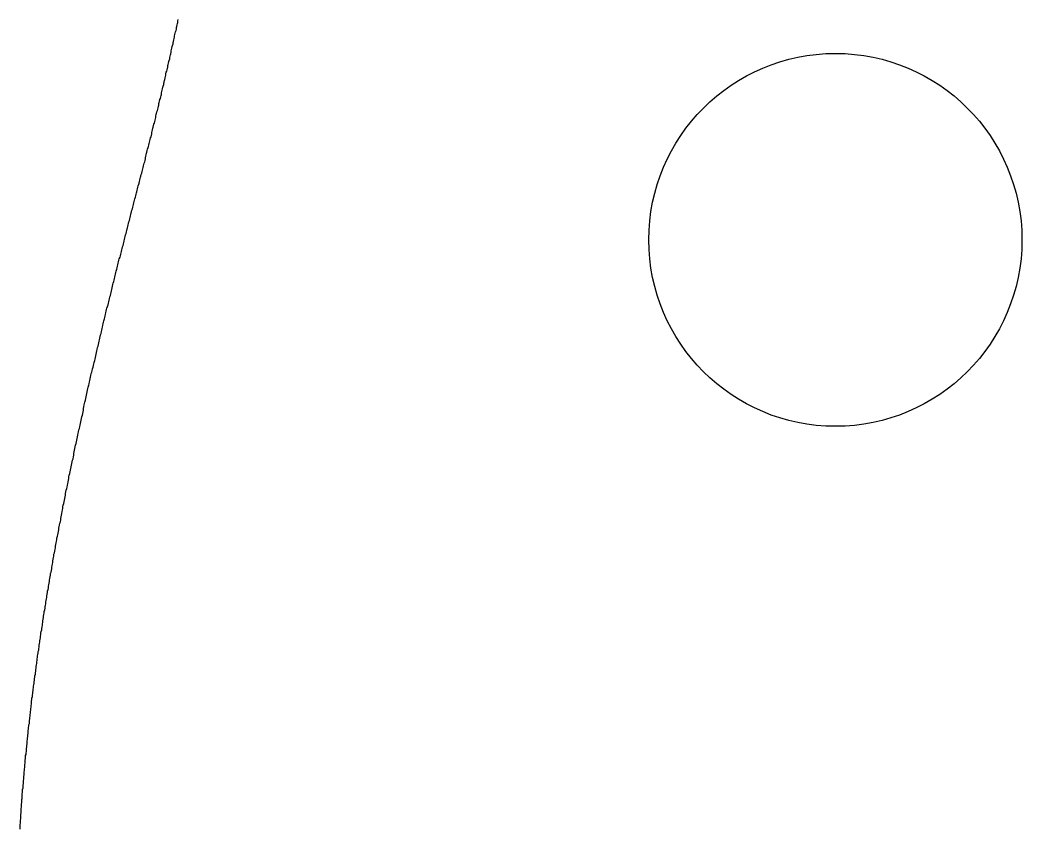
# Model space of a CAD drawing. Header units: millimetres. Extents: x 35 to 605, y 64 to 964.
# Drawn here: x 251.64 to 278.49, y 563.24 to 584.93 of the extents above; entities that cross this region are included whole.
import ezdxf

# ---------------------------------------------------------------- set-up
doc = ezdxf.new("R2010")
doc.units = ezdxf.units.MM
doc.layers.add('RANGO', color=6, linetype='Continuous')

msp = doc.modelspace()

# ---------------------------------------------------------------- linework, layer by layer
msp.add_polyline3d([(251.637, 563.238, 0), (251.637, 563.278, 0), (251.637, 563.318, 0), (251.637, 563.358, 0), (251.647, 563.398, 0), (251.647, 563.438, 0), (251.647, 563.478, 0), (251.657, 563.508, 0), (251.657, 563.548, 0), (251.657, 563.588, 0), (251.657, 563.628, 0), (251.667, 563.668, 0), (251.667, 563.708, 0), (251.667, 563.748, 0), (251.667, 563.788, 0), (251.677, 563.828, 0), (251.677, 563.868, 0), (251.677, 563.908, 0), (251.687, 563.948, 0), (251.687, 563.988, 0), (251.687, 564.028, 0), (251.697, 564.058, 0), (251.697, 564.098, 0), (251.697, 564.138, 0), (251.697, 564.178, 0), (251.707, 564.218, 0), (251.707, 564.258, 0), (251.707, 564.298, 0), (251.717, 564.338, 0), (251.717, 564.378, 0), (251.717, 564.418, 0), (251.727, 564.458, 0), (251.727, 564.498, 0), (251.727, 564.538, 0), (251.737, 564.578, 0), (251.737, 564.618, 0), (251.737, 564.648, 0), (251.747, 564.688, 0), (251.747, 564.728, 0), (251.747, 564.768, 0), (251.757, 564.808, 0), (251.757, 564.848, 0), (251.767, 564.888, 0), (251.767, 564.928, 0), (251.767, 564.968, 0), (251.777, 565.008, 0), (251.777, 565.048, 0), (251.777, 565.088, 0), (251.787, 565.128, 0), (251.787, 565.168, 0), (251.787, 565.208, 0), (251.797, 565.238, 0), (251.797, 565.278, 0), (251.807, 565.318, 0), (251.807, 565.358, 0), (251.807, 565.398, 0), (251.817, 565.438, 0), (251.817, 565.478, 0), (251.827, 565.518, 0), (251.827, 565.558, 0), (251.827, 565.598, 0), (251.837, 565.638, 0), (251.837, 565.678, 0), (251.847, 565.718, 0), (251.847, 565.758, 0), (251.857, 565.798, 0), (251.857, 565.838, 0), (251.857, 565.878, 0), (251.867, 565.918, 0), (251.867, 565.958, 0), (251.877, 565.998, 0), (251.877, 566.028, 0), (251.887, 566.068, 0), (251.887, 566.108, 0), (251.887, 566.148, 0), (251.897, 566.188, 0), (251.897, 566.228, 0), (251.907, 566.268, 0), (251.907, 566.308, 0), (251.917, 566.348, 0), (251.917, 566.388, 0), (251.927, 566.428, 0), (251.927, 566.468, 0), (251.937, 566.508, 0), (251.937, 566.548, 0), (251.947, 566.588, 0), (251.947, 566.628, 0), (251.947, 566.668, 0), (251.957, 566.708, 0), (251.957, 566.748, 0), (251.967, 566.788, 0), (251.967, 566.828, 0), (251.977, 566.868, 0), (251.977, 566.908, 0), (251.987, 566.948, 0), (251.987, 566.988, 0), (251.997, 567.028, 0), (251.997, 567.068, 0), (252.007, 567.108, 0), (252.017, 567.148, 0), (252.017, 567.188, 0), (252.027, 567.228, 0), (252.027, 567.268, 0), (252.037, 567.308, 0), (252.037, 567.348, 0), (252.047, 567.388, 0), (252.047, 567.428, 0), (252.057, 567.468, 0), (252.057, 567.508, 0), (252.067, 567.558, 0), (252.067, 567.598, 0), (252.077, 567.638, 0), (252.087, 567.678, 0), (252.087, 567.718, 0), (252.097, 567.758, 0), (252.097, 567.798, 0), (252.107, 567.838, 0), (252.107, 567.878, 0), (252.117, 567.918, 0), (252.127, 567.958, 0), (252.127, 567.998, 0), (252.137, 568.038, 0), (252.137, 568.078, 0), (252.147, 568.118, 0), (252.147, 568.168, 0), (252.157, 568.208, 0), (252.167, 568.248, 0), (252.167, 568.288, 0), (252.177, 568.328, 0), (252.187, 568.368, 0), (252.187, 568.408, 0), (252.197, 568.448, 0), (252.197, 568.488, 0), (252.207, 568.538, 0), (252.217, 568.578, 0), (252.217, 568.618, 0), (252.227, 568.658, 0), (252.237, 568.698, 0), (252.237, 568.738, 0), (252.247, 568.778, 0), (252.247, 568.818, 0), (252.257, 568.868, 0), (252.267, 568.908, 0), (252.267, 568.948, 0), (252.277, 568.988, 0), (252.287, 569.028, 0), (252.287, 569.068, 0), (252.297, 569.118, 0), (252.307, 569.158, 0), (252.307, 569.198, 0), (252.317, 569.238, 0), (252.327, 569.278, 0), (252.327, 569.328, 0), (252.337, 569.368, 0), (252.347, 569.408, 0), (252.357, 569.448, 0), (252.357, 569.488, 0), (252.367, 569.538, 0), (252.377, 569.578, 0), (252.377, 569.618, 0), (252.387, 569.658, 0), (252.397, 569.708, 0), (252.397, 569.748, 0), (252.407, 569.788, 0), (252.417, 569.828, 0), (252.427, 569.878, 0), (252.427, 569.918, 0), (252.437, 569.958, 0), (252.447, 569.998, 0), (252.457, 570.048, 0), (252.457, 570.088, 0), (252.467, 570.128, 0), (252.477, 570.168, 0), (252.487, 570.218, 0), (252.487, 570.258, 0), (252.497, 570.298, 0), (252.507, 570.348, 0), (252.517, 570.388, 0), (252.517, 570.428, 0), (252.527, 570.478, 0), (252.537, 570.518, 0), (252.547, 570.558, 0), (252.547, 570.608, 0), (252.557, 570.648, 0), (252.567, 570.688, 0), (252.577, 570.738, 0), (252.587, 570.778, 0), (252.587, 570.818, 0), (252.597, 570.868, 0), (252.607, 570.908, 0), (252.617, 570.948, 0), (252.627, 570.998, 0), (252.627, 571.038, 0), (252.637, 571.088, 0), (252.647, 571.128, 0), (252.657, 571.168, 0), (252.667, 571.218, 0), (252.677, 571.258, 0), (252.677, 571.308, 0), (252.687, 571.348, 0), (252.697, 571.388, 0), (252.707, 571.438, 0), (252.717, 571.478, 0), (252.727, 571.528, 0), (252.727, 571.568, 0), (252.737, 571.608, 0), (252.747, 571.658, 0), (252.757, 571.698, 0), (252.767, 571.748, 0), (252.777, 571.788, 0), (252.787, 571.838, 0), (252.787, 571.878, 0), (252.797, 571.918, 0), (252.807, 571.968, 0), (252.817, 572.008, 0), (252.827, 572.058, 0), (252.837, 572.098, 0), (252.847, 572.148, 0), (252.857, 572.188, 0), (252.857, 572.238, 0), (252.867, 572.278, 0), (252.877, 572.328, 0), (252.887, 572.368, 0), (252.897, 572.408, 0), (252.907, 572.458, 0), (252.917, 572.498, 0), (252.927, 572.548, 0), (252.937, 572.588, 0), (252.947, 572.638, 0), (252.947, 572.678, 0), (252.957, 572.728, 0), (252.967, 572.768, 0), (252.977, 572.818, 0), (252.987, 572.858, 0), (252.997, 572.908, 0), (253.007, 572.948, 0), (253.017, 572.998, 0), (253.027, 573.038, 0), (253.037, 573.088, 0), (253.047, 573.128, 0), (253.057, 573.168, 0), (253.067, 573.218, 0), (253.077, 573.258, 0), (253.077, 573.308, 0), (253.087, 573.348, 0), (253.097, 573.398, 0), (253.107, 573.438, 0), (253.117, 573.488, 0), (253.127, 573.528, 0), (253.137, 573.578, 0), (253.147, 573.618, 0), (253.157, 573.668, 0), (253.167, 573.708, 0), (253.177, 573.758, 0), (253.187, 573.798, 0), (253.197, 573.848, 0), (253.207, 573.888, 0), (253.217, 573.938, 0), (253.227, 573.978, 0), (253.237, 574.028, 0), (253.247, 574.068, 0), (253.257, 574.108, 0), (253.267, 574.158, 0), (253.277, 574.198, 0), (253.287, 574.248, 0), (253.297, 574.288, 0), (253.307, 574.338, 0), (253.317, 574.378, 0), (253.327, 574.428, 0), (253.337, 574.468, 0), (253.337, 574.518, 0), (253.347, 574.558, 0), (253.357, 574.608, 0), (253.367, 574.648, 0), (253.377, 574.688, 0), (253.387, 574.738, 0), (253.397, 574.778, 0), (253.407, 574.828, 0), (253.417, 574.868, 0), (253.427, 574.918, 0), (253.437, 574.958, 0), (253.447, 575.008, 0), (253.457, 575.048, 0), (253.467, 575.088, 0), (253.477, 575.138, 0), (253.487, 575.178, 0), (253.497, 575.228, 0), (253.507, 575.268, 0), (253.517, 575.308, 0), (253.527, 575.358, 0), (253.537, 575.398, 0), (253.547, 575.448, 0), (253.557, 575.488, 0), (253.567, 575.528, 0), (253.577, 575.578, 0), (253.597, 575.618, 0), (253.607, 575.668, 0), (253.617, 575.708, 0), (253.627, 575.748, 0), (253.637, 575.798, 0), (253.647, 575.838, 0), (253.657, 575.878, 0), (253.667, 575.928, 0), (253.677, 575.968, 0), (253.687, 576.018, 0), (253.697, 576.058, 0), (253.707, 576.098, 0), (253.717, 576.148, 0), (253.727, 576.188, 0), (253.737, 576.228, 0), (253.747, 576.278, 0), (253.757, 576.318, 0), (253.767, 576.358, 0), (253.777, 576.398, 0), (253.787, 576.448, 0), (253.797, 576.488, 0), (253.807, 576.528, 0), (253.817, 576.578, 0), (253.827, 576.618, 0), (253.837, 576.658, 0), (253.847, 576.698, 0), (253.857, 576.748, 0), (253.867, 576.788, 0), (253.877, 576.828, 0), (253.887, 576.868, 0), (253.897, 576.918, 0), (253.907, 576.958, 0), (253.917, 576.998, 0), (253.927, 577.038, 0), (253.937, 577.088, 0), (253.947, 577.128, 0), (253.957, 577.168, 0), (253.967, 577.208, 0), (253.977, 577.248, 0), (253.997, 577.298, 0), (254.007, 577.338, 0), (254.017, 577.378, 0), (254.027, 577.418, 0), (254.037, 577.458, 0), (254.047, 577.508, 0), (254.057, 577.548, 0), (254.067, 577.588, 0), (254.077, 577.628, 0), (254.087, 577.668, 0), (254.097, 577.708, 0), (254.107, 577.748, 0), (254.117, 577.798, 0), (254.127, 577.838, 0), (254.137, 577.878, 0), (254.147, 577.918, 0), (254.157, 577.958, 0), (254.167, 577.998, 0), (254.177, 578.038, 0), (254.187, 578.078, 0), (254.197, 578.118, 0), (254.207, 578.158, 0), (254.217, 578.198, 0), (254.227, 578.248, 0), (254.237, 578.288, 0), (254.247, 578.328, 0), (254.257, 578.368, 0), (254.267, 578.408, 0), (254.277, 578.448, 0), (254.287, 578.488, 0), (254.297, 578.528, 0), (254.317, 578.568, 0), (254.327, 578.608, 0), (254.337, 578.648, 0), (254.347, 578.688, 0), (254.357, 578.728, 0), (254.367, 578.768, 0), (254.377, 578.808, 0), (254.387, 578.848, 0), (254.397, 578.888, 0), (254.407, 578.928, 0), (254.417, 578.968, 0), (254.427, 579.008, 0), (254.437, 579.048, 0), (254.447, 579.088, 0), (254.457, 579.128, 0), (254.467, 579.168, 0), (254.477, 579.208, 0), (254.487, 579.248, 0), (254.497, 579.288, 0), (254.507, 579.328, 0), (254.517, 579.358, 0), (254.527, 579.398, 0), (254.537, 579.438, 0), (254.547, 579.478, 0), (254.557, 579.518, 0), (254.567, 579.558, 0), (254.577, 579.598, 0), (254.587, 579.638, 0), (254.597, 579.678, 0), (254.607, 579.718, 0), (254.617, 579.758, 0), (254.627, 579.788, 0), (254.637, 579.828, 0), (254.647, 579.868, 0), (254.657, 579.908, 0), (254.667, 579.948, 0), (254.677, 579.988, 0), (254.687, 580.028, 0), (254.697, 580.068, 0), (254.707, 580.098, 0), (254.717, 580.138, 0), (254.727, 580.178, 0), (254.737, 580.218, 0), (254.747, 580.258, 0), (254.757, 580.298, 0), (254.767, 580.328, 0), (254.777, 580.368, 0), (254.787, 580.408, 0), (254.797, 580.448, 0), (254.807, 580.488, 0), (254.817, 580.528, 0), (254.827, 580.558, 0), (254.837, 580.598, 0), (254.847, 580.638, 0), (254.857, 580.678, 0), (254.867, 580.718, 0), (254.877, 580.748, 0), (254.887, 580.788, 0), (254.897, 580.828, 0), (254.907, 580.868, 0), (254.917, 580.908, 0), (254.927, 580.938, 0), (254.937, 580.978, 0), (254.947, 581.018, 0), (254.957, 581.058, 0), (254.967, 581.088, 0), (254.977, 581.128, 0), (254.987, 581.168, 0), (254.997, 581.208, 0), (254.997, 581.238, 0), (255.007, 581.278, 0), (255.017, 581.318, 0), (255.027, 581.358, 0), (255.037, 581.388, 0), (255.047, 581.428, 0), (255.057, 581.468, 0), (255.067, 581.508, 0), (255.077, 581.538, 0), (255.087, 581.578, 0), (255.097, 581.618, 0), (255.107, 581.658, 0), (255.117, 581.688, 0), (255.127, 581.728, 0), (255.137, 581.768, 0), (255.147, 581.798, 0), (255.157, 581.838, 0), (255.167, 581.878, 0), (255.167, 581.918, 0), (255.177, 581.948, 0), (255.187, 581.988, 0), (255.197, 582.028, 0), (255.207, 582.058, 0), (255.217, 582.098, 0), (255.227, 582.138, 0), (255.237, 582.168, 0), (255.247, 582.208, 0), (255.257, 582.248, 0), (255.267, 582.278, 0), (255.277, 582.318, 0), (255.277, 582.358, 0), (255.287, 582.398, 0), (255.297, 582.428, 0), (255.307, 582.468, 0), (255.317, 582.508, 0), (255.327, 582.538, 0), (255.337, 582.578, 0), (255.347, 582.618, 0), (255.357, 582.648, 0), (255.357, 582.688, 0), (255.367, 582.718, 0), (255.377, 582.758, 0), (255.387, 582.798, 0), (255.397, 582.828, 0), (255.407, 582.868, 0), (255.417, 582.908, 0), (255.427, 582.938, 0), (255.427, 582.978, 0), (255.437, 583.018, 0), (255.447, 583.048, 0), (255.457, 583.088, 0), (255.467, 583.128, 0), (255.477, 583.158, 0), (255.487, 583.198, 0), (255.487, 583.238, 0), (255.497, 583.268, 0), (255.507, 583.308, 0), (255.517, 583.338, 0), (255.527, 583.378, 0), (255.537, 583.418, 0), (255.547, 583.448, 0), (255.547, 583.488, 0), (255.557, 583.528, 0), (255.567, 583.558, 0), (255.577, 583.598, 0), (255.587, 583.638, 0), (255.597, 583.668, 0), (255.597, 583.708, 0), (255.607, 583.738, 0), (255.617, 583.778, 0), (255.627, 583.818, 0), (255.637, 583.848, 0), (255.647, 583.888, 0), (255.647, 583.928, 0), (255.657, 583.958, 0), (255.667, 583.998, 0), (255.677, 584.028, 0), (255.687, 584.068, 0), (255.687, 584.108, 0), (255.697, 584.138, 0), (255.707, 584.178, 0), (255.717, 584.218, 0), (255.727, 584.248, 0), (255.737, 584.288, 0), (255.737, 584.328, 0), (255.747, 584.358, 0), (255.757, 584.398, 0), (255.767, 584.438, 0), (255.777, 584.468, 0), (255.777, 584.508, 0), (255.787, 584.538, 0), (255.797, 584.578, 0), (255.807, 584.618, 0), (255.817, 584.648, 0), (255.827, 584.688, 0), (255.827, 584.728, 0), (255.837, 584.758, 0), (255.847, 584.798, 0), (255.857, 584.838, 0), (255.867, 584.868, 0), (255.867, 584.908, 0), (255.877, 584.948, 0)])
at = {"layer": 'RANGO', "color": 7, "true_color": 0xffffff}
msp.add_circle((273.489, 579.036), 5, dxfattribs=at)

doc.saveas('drawing.dxf')
